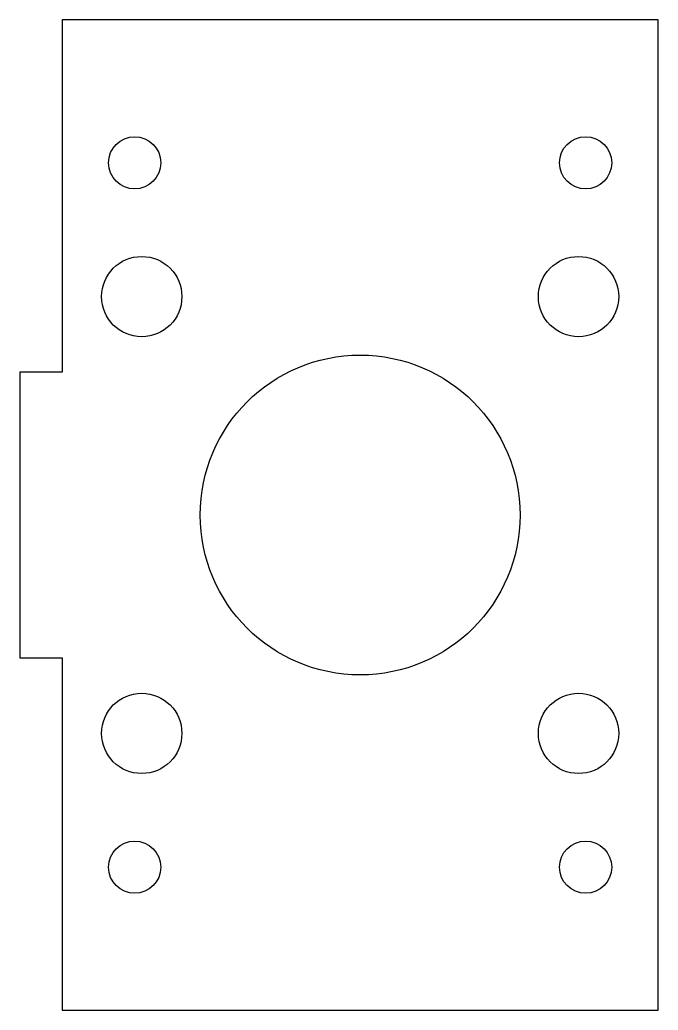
# Model space of a CAD drawing. Header units: millimetres. Extents: x -45.1 to 0.1, y -0.1 to 70.2.
import ezdxf

# ---------------------------------------------------------------- set-up
doc = ezdxf.new("R2010")
doc.units = ezdxf.units.MM
doc.layers.add('CUTOUTS', color=1, linetype='CONTINUOUS')
doc.layers.add('PERIMETER', color=5, linetype='CONTINUOUS')

msp = doc.modelspace()

# ---------------------------------------------------------------- linework, layer by layer
at = {"layer": 'CUTOUTS'}
for centre, radius in [((-37, 60), 1.85), ((-5, 60), 1.85), ((-36.5, 50.5), 2.85), ((-5.5, 50.5), 2.85), ((-21, 35), 11.35), ((-36.5, 19.5), 2.85), ((-5.5, 19.5), 2.85), ((-37, 10), 1.85), ((-5, 10), 1.85)]:
    msp.add_circle(centre, radius, dxfattribs=at)
at = {"layer": 'PERIMETER'}
msp.add_lwpolyline([(-42.15, 45.15), (-45.15, 45.15), (-45.15, 24.85), (-42.15, 24.85), (-42.15, -0.15), (0.15, -0.15), (0.15, 70.15), (-42.15, 70.15)], close=True, dxfattribs=at)

doc.saveas('drawing.dxf')
